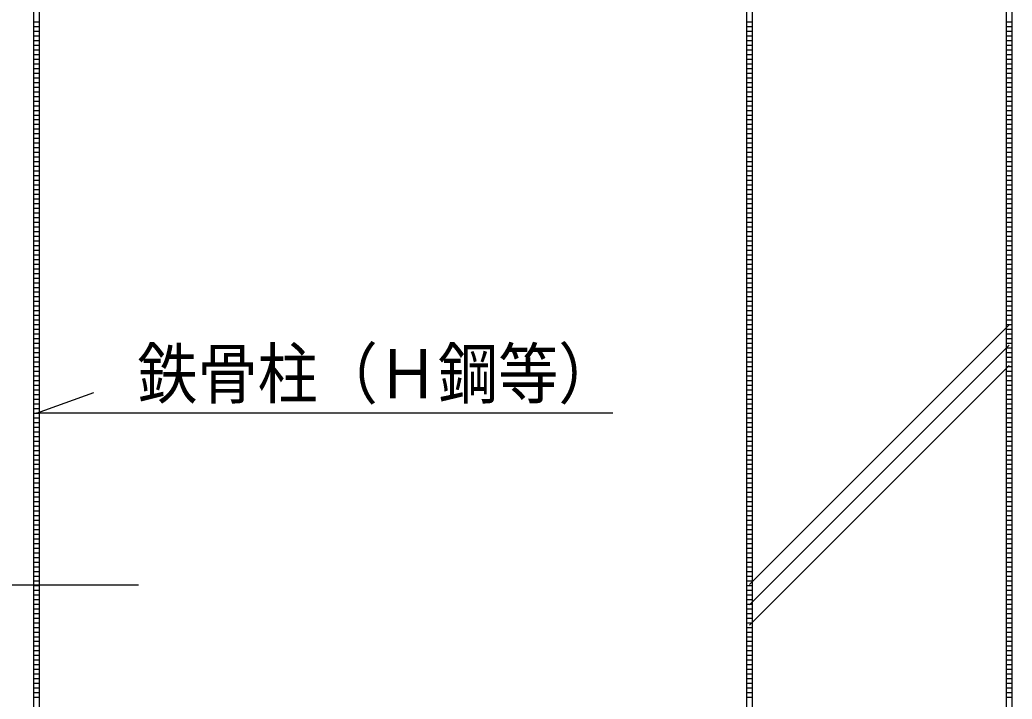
# Model space of a CAD drawing. Units: millimetres on the paper. Extents: x -384 to 384, y -238 to 239.
# Drawn here: x 315.73 to 358.35, y -157.95 to -128.78 of the extents above; entities that cross this region are included whole.
import ezdxf
from ezdxf.enums import TextEntityAlignment as Align

# ---------------------------------------------------------------- set-up
doc = ezdxf.new("R2010")
doc.units = ezdxf.units.MM
doc.linetypes.add('CHAIN2', pattern=[12, 9, -1, 1, -1])
doc.layers.add('0-1_GAIKEI', color=7, linetype='Continuous')
doc.layers.add('0-4_0', color=1, linetype='Continuous')
doc.styles.add('ＭＳ ゴシック', font='')
doc.styles.get('ＭＳ ゴシック').set_extended_font_data('MS Gothic')

msp = doc.modelspace()

# ---------------------------------------------------------------- linework, layer by layer
at = {"layer": '0-1_GAIKEI'}
for p, q in [((316.58, -128.882), (316.318, -128.882)), ((316.58, -129.082), (316.318, -129.082)), ((347.205, -128.882), (346.943, -128.882)), ((347.205, -129.082), (346.943, -129.082)), ((358.354, -128.882), (358.092, -128.882)), ((358.354, -129.082), (358.092, -129.082)), ((316.58, -129.282), (316.318, -129.282)), ((316.58, -129.482), (316.318, -129.482)), ((347.205, -129.282), (346.943, -129.282)), ((347.205, -129.482), (346.943, -129.482)), ((358.354, -129.282), (358.092, -129.282)), ((358.354, -129.482), (358.092, -129.482)), ((316.58, -129.682), (316.318, -129.682)), ((316.58, -129.882), (316.318, -129.882)), ((347.205, -129.682), (346.943, -129.682)), ((347.205, -129.882), (346.943, -129.882)), ((358.354, -129.682), (358.092, -129.682)), ((358.354, -129.882), (358.092, -129.882)), ((316.58, -130.082), (316.318, -130.082)), ((316.58, -130.282), (316.318, -130.282)), ((347.205, -130.082), (346.943, -130.082)), ((347.205, -130.282), (346.943, -130.282)), ((358.354, -130.082), (358.092, -130.082)), ((358.354, -130.282), (358.092, -130.282)), ((316.58, -130.482), (316.318, -130.482)), ((316.58, -130.682), (316.318, -130.682)), ((347.205, -130.482), (346.943, -130.482)), ((347.205, -130.682), (346.943, -130.682)), ((358.354, -130.482), (358.092, -130.482)), ((358.354, -130.682), (358.092, -130.682)), ((316.58, -130.882), (316.318, -130.882)), ((316.58, -131.082), (316.318, -131.082)), ((347.205, -130.882), (346.943, -130.882)), ((347.205, -131.082), (346.943, -131.082)), ((358.354, -130.882), (358.092, -130.882)), ((358.354, -131.082), (358.092, -131.082)), ((316.58, -131.282), (316.318, -131.282)), ((316.58, -131.482), (316.318, -131.482)), ((316.58, -131.682), (316.318, -131.682)), ((347.205, -131.282), (346.943, -131.282)), ((347.205, -131.482), (346.943, -131.482)), ((347.205, -131.682), (346.943, -131.682)), ((358.354, -131.282), (358.092, -131.282)), ((358.354, -131.482), (358.092, -131.482)), ((358.354, -131.682), (358.092, -131.682)), ((316.58, -131.882), (316.318, -131.882)), ((316.58, -132.082), (316.318, -132.082)), ((347.205, -131.882), (346.943, -131.882)), ((347.205, -132.082), (346.943, -132.082)), ((358.354, -131.882), (358.092, -131.882)), ((358.354, -132.082), (358.092, -132.082)), ((316.58, -132.282), (316.318, -132.282)), ((316.58, -132.482), (316.318, -132.482)), ((347.205, -132.282), (346.943, -132.282)), ((347.205, -132.482), (346.943, -132.482)), ((358.354, -132.282), (358.092, -132.282)), ((358.354, -132.482), (358.092, -132.482)), ((316.58, -132.682), (316.318, -132.682)), ((316.58, -132.882), (316.318, -132.882)), ((347.205, -132.682), (346.943, -132.682)), ((347.205, -132.882), (346.943, -132.882)), ((358.354, -132.682), (358.092, -132.682)), ((358.354, -132.882), (358.092, -132.882)), ((316.58, -133.082), (316.318, -133.082)), ((316.58, -133.282), (316.318, -133.282)), ((347.205, -133.082), (346.943, -133.082)), ((347.205, -133.282), (346.943, -133.282)), ((358.354, -133.082), (358.092, -133.082)), ((358.354, -133.282), (358.092, -133.282)), ((316.58, -133.482), (316.318, -133.482)), ((316.58, -133.682), (316.318, -133.682)), ((347.205, -133.482), (346.943, -133.482)), ((347.205, -133.682), (346.943, -133.682)), ((358.354, -133.482), (358.092, -133.482)), ((358.354, -133.682), (358.092, -133.682)), ((316.58, -133.882), (316.318, -133.882)), ((316.58, -134.082), (316.318, -134.082)), ((347.205, -133.882), (346.943, -133.882)), ((347.205, -134.082), (346.943, -134.082)), ((358.354, -133.882), (358.092, -133.882)), ((358.354, -134.082), (358.092, -134.082)), ((316.58, -134.282), (316.318, -134.282)), ((316.58, -134.482), (316.318, -134.482)), ((316.58, -134.682), (316.318, -134.682)), ((347.205, -134.282), (346.943, -134.282)), ((347.205, -134.482), (346.943, -134.482)), ((347.205, -134.682), (346.943, -134.682)), ((358.354, -134.282), (358.092, -134.282)), ((358.354, -134.482), (358.092, -134.482)), ((358.354, -134.682), (358.092, -134.682)), ((316.58, -134.882), (316.318, -134.882)), ((316.58, -135.082), (316.318, -135.082)), ((347.205, -134.882), (346.943, -134.882)), ((347.205, -135.082), (346.943, -135.082)), ((358.354, -134.882), (358.092, -134.882)), ((358.354, -135.082), (358.092, -135.082)), ((316.58, -135.282), (316.318, -135.282)), ((316.58, -135.482), (316.318, -135.482)), ((347.205, -135.282), (346.943, -135.282)), ((347.205, -135.482), (346.943, -135.482)), ((358.354, -135.282), (358.092, -135.282)), ((358.354, -135.482), (358.092, -135.482)), ((316.58, -135.682), (316.318, -135.682)), ((316.58, -135.882), (316.318, -135.882)), ((347.205, -135.682), (346.943, -135.682)), ((347.205, -135.882), (346.943, -135.882)), ((358.354, -135.682), (358.092, -135.682)), ((358.354, -135.882), (358.092, -135.882)), ((316.58, -136.082), (316.318, -136.082)), ((316.58, -136.282), (316.318, -136.282)), ((347.205, -136.082), (346.943, -136.082)), ((347.205, -136.282), (346.943, -136.282)), ((358.354, -136.082), (358.092, -136.082)), ((358.354, -136.282), (358.092, -136.282)), ((316.58, -136.482), (316.318, -136.482)), ((316.58, -136.682), (316.318, -136.682)), ((347.205, -136.482), (346.943, -136.482)), ((347.205, -136.682), (346.943, -136.682)), ((358.354, -136.482), (358.092, -136.482)), ((358.354, -136.682), (358.092, -136.682)), ((316.58, -136.882), (316.318, -136.882)), ((316.58, -137.082), (316.318, -137.082)), ((347.205, -136.882), (346.943, -136.882)), ((347.205, -137.082), (346.943, -137.082)), ((358.354, -136.882), (358.092, -136.882)), ((358.354, -137.082), (358.092, -137.082)), ((316.58, -137.282), (316.318, -137.282)), ((316.58, -137.482), (316.318, -137.482)), ((347.205, -137.282), (346.943, -137.282)), ((347.205, -137.482), (346.943, -137.482)), ((358.354, -137.282), (358.092, -137.282)), ((358.354, -137.482), (358.092, -137.482)), ((316.58, -137.682), (316.318, -137.682)), ((316.58, -137.882), (316.318, -137.882)), ((316.58, -138.082), (316.318, -138.082)), ((347.205, -137.682), (346.943, -137.682)), ((347.205, -137.882), (346.943, -137.882)), ((347.205, -138.082), (346.943, -138.082)), ((358.354, -137.682), (358.092, -137.682)), ((358.354, -137.882), (358.092, -137.882)), ((358.354, -138.082), (358.092, -138.082)), ((316.58, -138.282), (316.318, -138.282)), ((316.58, -138.482), (316.318, -138.482)), ((347.205, -138.282), (346.943, -138.282)), ((347.205, -138.482), (346.943, -138.482)), ((358.354, -138.282), (358.092, -138.282)), ((358.354, -138.482), (358.092, -138.482)), ((316.58, -138.682), (316.318, -138.682)), ((316.58, -138.882), (316.318, -138.882)), ((347.205, -138.682), (346.943, -138.682)), ((347.205, -138.882), (346.943, -138.882)), ((358.354, -138.682), (358.092, -138.682)), ((358.354, -138.882), (358.092, -138.882)), ((316.58, -139.082), (316.318, -139.082)), ((316.58, -139.282), (316.318, -139.282)), ((347.205, -139.082), (346.943, -139.082)), ((347.205, -139.282), (346.943, -139.282)), ((358.354, -139.082), (358.092, -139.082)), ((358.354, -139.282), (358.092, -139.282)), ((316.58, -139.482), (316.318, -139.482)), ((316.58, -139.682), (316.318, -139.682)), ((347.205, -139.482), (346.943, -139.482)), ((347.205, -139.682), (346.943, -139.682)), ((358.354, -139.482), (358.092, -139.482)), ((358.354, -139.682), (358.092, -139.682)), ((316.58, -139.882), (316.318, -139.882)), ((316.58, -140.082), (316.318, -140.082)), ((347.205, -139.882), (346.943, -139.882)), ((347.205, -140.082), (346.943, -140.082)), ((358.354, -139.882), (358.092, -139.882)), ((358.354, -140.082), (358.092, -140.082)), ((316.58, -140.282), (316.318, -140.282)), ((316.58, -140.482), (316.318, -140.482)), ((347.205, -140.282), (346.943, -140.282)), ((347.205, -140.482), (346.943, -140.482)), ((358.354, -140.282), (358.092, -140.282)), ((358.354, -140.482), (358.092, -140.482)), ((316.58, -140.682), (316.318, -140.682)), ((316.58, -140.882), (316.318, -140.882)), ((347.205, -140.682), (346.943, -140.682)), ((347.205, -140.882), (346.943, -140.882)), ((358.354, -140.682), (358.092, -140.682)), ((358.354, -140.882), (358.092, -140.882)), ((316.58, -141.082), (316.318, -141.082)), ((316.58, -141.282), (316.318, -141.282)), ((316.58, -141.482), (316.318, -141.482)), ((347.205, -141.082), (346.943, -141.082)), ((347.205, -141.282), (346.943, -141.282)), ((347.205, -141.482), (346.943, -141.482)), ((358.354, -141.082), (358.092, -141.082)), ((358.354, -141.282), (358.092, -141.282)), ((358.354, -141.482), (358.092, -141.482)), ((316.58, -141.682), (316.318, -141.682)), ((316.58, -141.882), (316.318, -141.882)), ((347.205, -141.682), (346.943, -141.682)), ((347.205, -141.882), (346.943, -141.882)), ((358.354, -141.682), (358.092, -141.682)), ((358.354, -141.882), (358.092, -141.882)), ((316.58, -142.082), (316.318, -142.082)), ((316.58, -142.282), (316.318, -142.282)), ((347.205, -142.082), (346.943, -142.082)), ((347.205, -142.282), (346.943, -142.282)), ((358.354, -142.082), (358.092, -142.082)), ((358.354, -142.282), (358.092, -142.282)), ((316.58, -142.482), (316.318, -142.482)), ((316.58, -142.682), (316.318, -142.682)), ((347.205, -142.482), (346.943, -142.482)), ((347.205, -142.682), (346.943, -142.682)), ((358.354, -142.482), (358.092, -142.482)), ((358.354, -142.682), (358.092, -142.682)), ((316.58, -142.882), (316.318, -142.882)), ((316.58, -143.082), (316.318, -143.082)), ((347.205, -142.882), (346.943, -142.882)), ((347.205, -143.082), (346.943, -143.082)), ((358.354, -142.882), (358.092, -142.882)), ((358.354, -143.082), (358.092, -143.082)), ((316.58, -143.282), (316.318, -143.282)), ((316.58, -143.482), (316.318, -143.482)), ((347.205, -143.282), (346.943, -143.282)), ((347.205, -143.482), (346.943, -143.482)), ((358.354, -143.282), (358.092, -143.282)), ((358.354, -143.482), (358.092, -143.482)), ((316.58, -143.682), (316.318, -143.682)), ((316.58, -143.882), (316.318, -143.882)), ((347.205, -143.682), (346.943, -143.682)), ((347.205, -143.882), (346.943, -143.882)), ((358.354, -143.682), (358.092, -143.682)), ((358.354, -143.882), (358.092, -143.882)), ((316.58, -144.082), (316.318, -144.082)), ((316.58, -144.282), (316.318, -144.282)), ((316.58, -144.482), (316.318, -144.482)), ((347.205, -144.082), (346.943, -144.082)), ((347.205, -144.282), (346.943, -144.282)), ((347.205, -144.482), (346.943, -144.482)), ((358.354, -144.082), (358.092, -144.082)), ((358.354, -144.282), (358.092, -144.282)), ((358.354, -144.482), (358.092, -144.482)), ((316.58, -144.682), (316.318, -144.682)), ((316.58, -144.882), (316.318, -144.882)), ((347.205, -144.682), (346.943, -144.682)), ((347.205, -144.882), (346.943, -144.882)), ((358.354, -144.682), (358.092, -144.682)), ((358.354, -144.882), (358.092, -144.882)), ((316.58, -145.082), (316.318, -145.082)), ((316.58, -145.282), (316.318, -145.282)), ((347.205, -145.082), (346.943, -145.082)), ((347.205, -145.282), (346.943, -145.282)), ((358.354, -145.082), (358.092, -145.082)), ((358.354, -145.282), (358.092, -145.282)), ((316.58, -145.482), (316.318, -145.482)), ((316.58, -145.682), (316.318, -145.682)), ((347.205, -145.482), (346.943, -145.482)), ((347.205, -145.682), (346.943, -145.682)), ((358.354, -145.482), (358.092, -145.482)), ((358.354, -145.682), (358.092, -145.682)), ((316.58, -145.882), (316.318, -145.882)), ((316.58, -146.082), (316.318, -146.082)), ((347.205, -145.882), (346.943, -145.882)), ((347.205, -146.082), (346.943, -146.082)), ((358.354, -145.882), (358.092, -145.882)), ((358.354, -146.082), (358.092, -146.082)), ((316.58, -146.282), (316.318, -146.282)), ((316.58, -146.482), (316.318, -146.482)), ((347.205, -146.282), (346.943, -146.282)), ((347.205, -146.482), (346.943, -146.482)), ((358.354, -146.282), (358.092, -146.282)), ((358.354, -146.482), (358.092, -146.482)), ((316.58, -146.682), (316.318, -146.682)), ((316.58, -146.882), (316.318, -146.882)), ((347.205, -146.682), (346.943, -146.682)), ((347.205, -146.882), (346.943, -146.882)), ((358.354, -146.682), (358.092, -146.682)), ((358.354, -146.882), (358.092, -146.882)), ((316.58, -147.082), (316.318, -147.082)), ((316.58, -147.282), (316.318, -147.282)), ((347.205, -147.082), (346.943, -147.082)), ((347.205, -147.282), (346.943, -147.282)), ((358.354, -147.082), (358.092, -147.082)), ((358.354, -147.282), (358.092, -147.282)), ((316.58, -147.482), (316.318, -147.482)), ((316.58, -147.682), (316.318, -147.682)), ((316.58, -147.882), (316.318, -147.882)), ((347.205, -147.482), (346.943, -147.482)), ((347.205, -147.682), (346.943, -147.682)), ((347.205, -147.882), (346.943, -147.882)), ((358.354, -147.482), (358.092, -147.482)), ((358.354, -147.682), (358.092, -147.682)), ((358.354, -147.882), (358.092, -147.882)), ((316.58, -148.082), (316.318, -148.082)), ((316.58, -148.282), (316.318, -148.282)), ((347.205, -148.082), (346.943, -148.082)), ((347.205, -148.282), (346.943, -148.282)), ((358.354, -148.082), (358.092, -148.082)), ((358.354, -148.282), (358.092, -148.282)), ((316.58, -148.482), (316.318, -148.482)), ((316.58, -148.682), (316.318, -148.682)), ((347.205, -148.482), (346.943, -148.482)), ((347.205, -148.682), (346.943, -148.682)), ((358.354, -148.482), (358.092, -148.482)), ((358.354, -148.682), (358.092, -148.682)), ((316.58, -148.882), (316.318, -148.882)), ((316.58, -149.082), (316.318, -149.082)), ((347.205, -148.882), (346.943, -148.882)), ((347.205, -149.082), (346.943, -149.082)), ((358.354, -148.882), (358.092, -148.882)), ((358.354, -149.082), (358.092, -149.082)), ((316.58, -149.282), (316.318, -149.282)), ((316.58, -149.482), (316.318, -149.482)), ((347.205, -149.282), (346.943, -149.282)), ((347.205, -149.482), (346.943, -149.482)), ((358.354, -149.282), (358.092, -149.282)), ((358.354, -149.482), (358.092, -149.482)), ((316.58, -149.682), (316.318, -149.682)), ((316.58, -149.882), (316.318, -149.882)), ((347.205, -149.682), (346.943, -149.682)), ((347.205, -149.882), (346.943, -149.882)), ((358.354, -149.682), (358.092, -149.682)), ((358.354, -149.882), (358.092, -149.882)), ((316.58, -150.082), (316.318, -150.082)), ((316.58, -150.282), (316.318, -150.282)), ((347.205, -150.082), (346.943, -150.082)), ((347.205, -150.282), (346.943, -150.282)), ((358.354, -150.082), (358.092, -150.082)), ((358.354, -150.282), (358.092, -150.282)), ((316.58, -150.482), (316.318, -150.482)), ((316.58, -150.682), (316.318, -150.682)), ((347.205, -150.482), (346.943, -150.482)), ((347.205, -150.682), (346.943, -150.682)), ((358.354, -150.482), (358.092, -150.482)), ((358.354, -150.682), (358.092, -150.682)), ((316.58, -150.882), (316.318, -150.882)), ((316.58, -151.082), (316.318, -151.082)), ((316.58, -151.282), (316.318, -151.282)), ((347.205, -150.882), (346.943, -150.882)), ((347.205, -151.082), (346.943, -151.082)), ((347.205, -151.282), (346.943, -151.282)), ((358.354, -150.882), (358.092, -150.882)), ((358.354, -151.082), (358.092, -151.082)), ((358.354, -151.282), (358.092, -151.282)), ((316.58, -151.482), (316.318, -151.482)), ((316.58, -151.682), (316.318, -151.682)), ((347.205, -151.482), (346.943, -151.482)), ((347.205, -151.682), (346.943, -151.682)), ((358.354, -151.482), (358.092, -151.482)), ((358.354, -151.682), (358.092, -151.682)), ((316.58, -151.882), (316.318, -151.882)), ((316.58, -152.082), (316.318, -152.082)), ((347.205, -151.882), (346.943, -151.882)), ((347.205, -152.082), (346.943, -152.082)), ((358.354, -151.882), (358.092, -151.882)), ((358.354, -152.082), (358.092, -152.082)), ((316.58, -152.282), (316.318, -152.282)), ((316.58, -152.482), (316.318, -152.482)), ((347.205, -152.282), (346.943, -152.282)), ((347.205, -152.482), (346.943, -152.482)), ((358.354, -152.282), (358.092, -152.282)), ((358.354, -152.482), (358.092, -152.482)), ((316.58, -152.682), (316.318, -152.682)), ((316.58, -152.882), (316.318, -152.882)), ((347.205, -152.682), (346.943, -152.682)), ((347.205, -152.882), (346.943, -152.882)), ((358.354, -152.682), (358.092, -152.682)), ((358.354, -152.882), (358.092, -152.882)), ((316.58, -153.082), (316.318, -153.082)), ((316.58, -153.282), (316.318, -153.282)), ((347.205, -153.082), (346.943, -153.082)), ((347.205, -153.282), (346.943, -153.282)), ((358.354, -153.082), (358.092, -153.082)), ((358.354, -153.282), (358.092, -153.282)), ((316.58, -153.482), (316.318, -153.482)), ((316.58, -153.682), (316.318, -153.682)), ((347.205, -153.482), (346.943, -153.482)), ((347.205, -153.682), (346.943, -153.682)), ((358.354, -153.482), (358.092, -153.482)), ((358.354, -153.682), (358.092, -153.682)), ((316.58, -153.882), (316.318, -153.882)), ((316.58, -154.082), (316.318, -154.082)), ((316.58, -154.282), (316.318, -154.282)), ((347.205, -153.882), (346.943, -153.882)), ((347.205, -154.082), (346.943, -154.082)), ((347.205, -154.282), (346.943, -154.282)), ((358.354, -153.882), (358.092, -153.882)), ((358.354, -154.082), (358.092, -154.082)), ((358.354, -154.282), (358.092, -154.282)), ((316.58, -154.482), (316.318, -154.482)), ((316.58, -154.682), (316.318, -154.682)), ((347.205, -154.482), (346.943, -154.482)), ((347.205, -154.682), (346.943, -154.682)), ((358.354, -154.482), (358.092, -154.482)), ((358.354, -154.682), (358.092, -154.682)), ((316.58, -154.882), (316.318, -154.882)), ((316.58, -155.082), (316.318, -155.082)), ((347.205, -154.882), (346.943, -154.882)), ((347.205, -155.082), (346.943, -155.082)), ((358.354, -154.882), (358.092, -154.882)), ((358.354, -155.082), (358.092, -155.082)), ((316.58, -155.282), (316.318, -155.282)), ((316.58, -155.482), (316.318, -155.482)), ((347.205, -155.282), (346.943, -155.282)), ((347.205, -155.482), (346.943, -155.482)), ((358.354, -155.282), (358.092, -155.282)), ((358.354, -155.482), (358.092, -155.482)), ((316.58, -155.682), (316.318, -155.682)), ((316.58, -155.882), (316.318, -155.882)), ((347.205, -155.682), (346.943, -155.682)), ((347.205, -155.882), (346.943, -155.882)), ((358.354, -155.682), (358.092, -155.682)), ((358.354, -155.882), (358.092, -155.882)), ((316.58, -156.082), (316.318, -156.082)), ((316.58, -156.282), (316.318, -156.282)), ((347.205, -156.082), (346.943, -156.082)), ((347.205, -156.282), (346.943, -156.282)), ((358.354, -156.082), (358.092, -156.082)), ((358.354, -156.282), (358.092, -156.282)), ((316.58, -156.482), (316.318, -156.482)), ((316.58, -156.682), (316.318, -156.682)), ((347.205, -156.482), (346.943, -156.482)), ((347.205, -156.682), (346.943, -156.682)), ((358.354, -156.482), (358.092, -156.482)), ((358.354, -156.682), (358.092, -156.682)), ((316.58, -156.882), (316.318, -156.882)), ((316.58, -157.082), (316.318, -157.082)), ((347.205, -156.882), (346.943, -156.882)), ((347.205, -157.082), (346.943, -157.082)), ((358.354, -156.882), (358.092, -156.882)), ((358.354, -157.082), (358.092, -157.082)), ((316.58, -157.282), (316.318, -157.282)), ((316.58, -157.482), (316.318, -157.482)), ((316.58, -157.682), (316.318, -157.682)), ((347.205, -157.282), (346.943, -157.282)), ((347.205, -157.482), (346.943, -157.482)), ((347.205, -157.682), (346.943, -157.682)), ((358.354, -157.282), (358.092, -157.282)), ((358.354, -157.482), (358.092, -157.482)), ((358.354, -157.682), (358.092, -157.682)), ((316.58, -157.882), (316.318, -157.882)), ((347.205, -157.882), (346.943, -157.882)), ((358.354, -157.882), (358.092, -157.882))]:
    msp.add_line(p, q, dxfattribs=at)
at = {"layer": '0-1_GAIKEI', "color": 1}
for p, q in [((347.074, -153.029), (358.223, -141.88)), ((347.074, -153.904), (358.223, -142.755)), ((347.074, -154.779), (358.223, -143.63))]:
    msp.add_line(p, q, dxfattribs=at)
at = {"layer": '0-1_GAIKEI'}
for points in [[(316.58, -225.982), (316.58, -62.775), (316.318, -62.775), (316.318, -225.982)], [(347.205, -225.982), (347.205, -62.775), (346.943, -62.775), (346.943, -225.982)], [(358.354, -225.982), (358.354, -62.775), (358.092, -62.775), (358.092, -225.982)]]:
    msp.add_lwpolyline(points, close=True, dxfattribs=at)
at = {"layer": '0-4_0'}
for p, q in [((316.449, -145.675), (318.916, -144.777)), ((341.205, -145.675), (316.449, -145.675))]:
    msp.add_line(p, q, dxfattribs=at)
at = {"layer": '0-4_0', "linetype": 'CHAIN2'}
msp.add_line((290.059, -153.043), (320.824, -153.043), dxfattribs=at)

# ---------------------------------------------------------------- texts
at = {"layer": '0-4_0', "color": 2, "style": 'ＭＳ ゴシック', "width": 0.9}
msp.add_text('鉄骨柱（Ｈ鋼等）', height=2.104, dxfattribs=at).set_placement((320.779, -145.658), align=Align.BOTTOM_LEFT)

doc.saveas('drawing.dxf')
